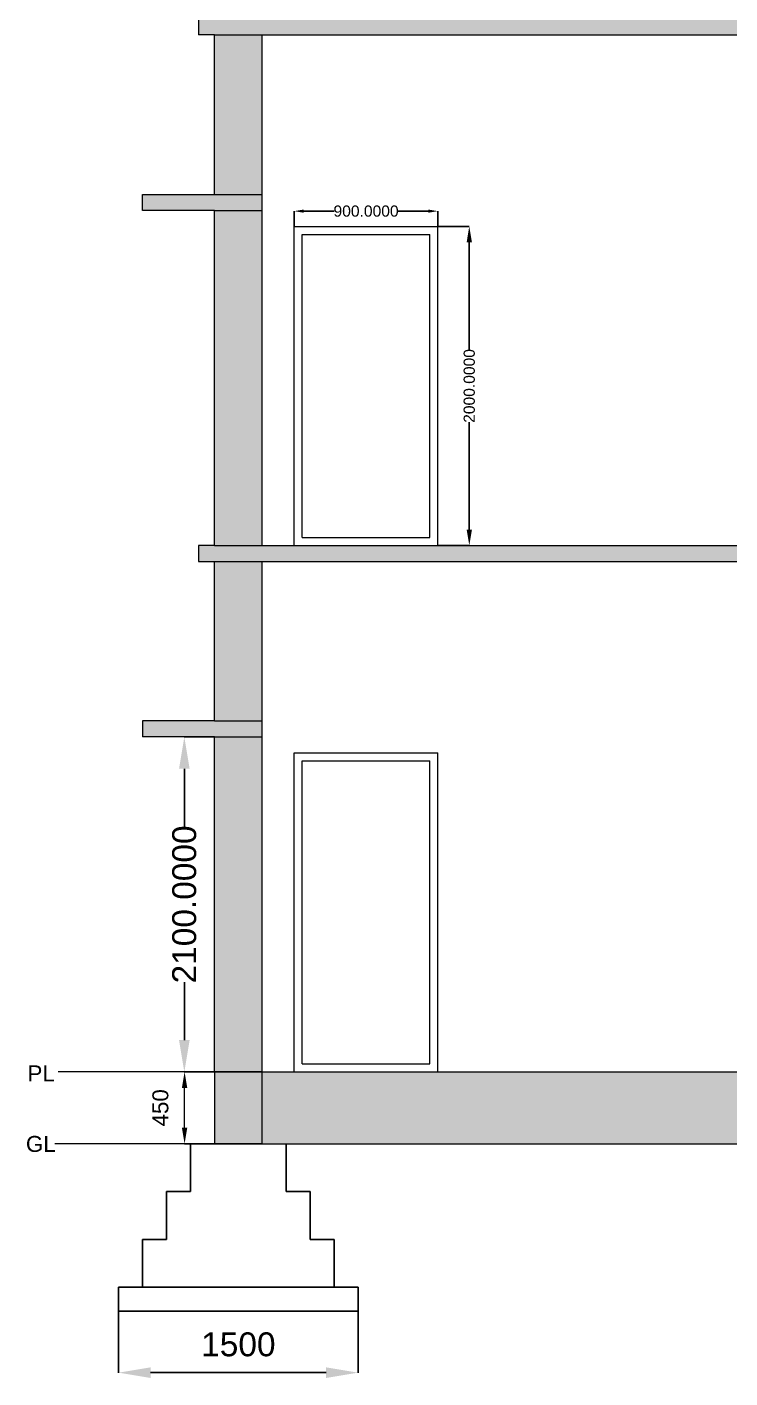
# Model space of a CAD drawing. Header units: millimetres. Extents: x 98839 to 175421, y 74144 to 114536.
# Drawn here: x 125208 to 129611, y 75915 to 84384 of the extents above; entities that cross this region are included whole.
import ezdxf

# ---------------------------------------------------------------- set-up
doc = ezdxf.new("R2010")
doc.units = ezdxf.units.MM
doc.styles.get("Standard").update_dxf_attribs({"font": 'Arial.ttf'})
doc.dimstyles.new('ISO-25', dxfattribs={"dimtxt": 2.5, "dimasz": 2.5, "dimexe": 1.25, "dimexo": 0.625, "dimtad": 1, "dimtxsty": 'Standard', "dimcen": 2.5, "dimadec": 0, "dimazin": 0, "dimtfac": 1, "dimtmove": 0, "dimatfit": 3, "dimfxl": 1, "dimarcsym": 0})
doc.dimstyles.get("Standard").update_dxf_attribs({"dimtxt": 0.18, "dimasz": 0.18, "dimexe": 0.18, "dimexo": 0.0625, "dimgap": 0.09, "dimtad": 0, "dimtih": 1, "dimtoh": 1, "dimdec": 4, "dimzin": 0, "dimdsep": 46, "dimtxsty": 'Standard', "dimcen": 0.09, "dimadec": 0, "dimazin": 0, "dimtfac": 1, "dimtdec": 4, "dimtofl": 0, "dimtmove": 0, "dimatfit": 3, "dimfxl": 1, "dimtolj": 1, "dimtzin": 0, "dimarcsym": 0})

# ---------------------------------------------------------------- blocks, each defined once
blk = doc.blocks.new('*D93')
at = {"color": 0, "lineweight": -2, "transparency": 16777216}
for p, q in [((125781.4, 76333.1), (125781.4, 75947.3)), ((127281.4, 76333.1), (127281.4, 75947.3)), ((125981.4, 75948.6), (127081.4, 75948.6))]:
    blk.add_line(p, q, dxfattribs=at)
at = {"color": 0, "transparency": 16777216}
for points in [[(125981.4, 75981.9), (125981.4, 75915.2), (125781.4, 75948.6)], [(127081.4, 75981.9), (127081.4, 75915.2), (127281.4, 75948.6)]]:
    blk.add_solid(points, dxfattribs=at)
at = {"layer": 'Defpoints', "color": 0, "transparency": 16777216}
for p in [(125781.4, 76333.7), (127281.4, 76333.7), (127281.4, 75948.6)]:
    blk.add_point(p, dxfattribs=at)
at = {"color": 0, "transparency": 16777216, "insert": (126531.4, 76125.2), "char_height": 150, "attachment_point": 5}
blk.add_mtext('1500', dxfattribs=at)
blk = doc.blocks.new('*D79')
at = {"color": 0, "lineweight": -2, "transparency": 16777216}
for p, q in [((126680.7, 77833.7), (126193.4, 77833.7)), ((126680.7, 77383.7), (126193.4, 77383.7))]:
    blk.add_line(p, q, dxfattribs=at)
at = {"color": 0, "lineweight": 0, "transparency": 16777216}
blk.add_line((126194.6, 77483.7), (126194.6, 77733.7), dxfattribs=at)
at = {"color": 0, "transparency": 16777216}
for points in [[(126177.9, 77733.7), (126211.3, 77733.7), (126194.6, 77833.7)], [(126177.9, 77483.7), (126211.3, 77483.7), (126194.6, 77383.7)]]:
    blk.add_solid(points, dxfattribs=at)
at = {"layer": 'Defpoints', "color": 0, "transparency": 16777216}
for p in [(126194.6, 77833.7), (126681.4, 77833.7), (126681.4, 77383.7)]:
    blk.add_point(p, dxfattribs=at)
at = {"color": 0, "transparency": 16777216, "insert": (126043.5, 77608.7), "char_height": 100, "attachment_point": 5, "rotation": 90}
blk.add_mtext('450', dxfattribs=at)
blk = doc.blocks.new('*D85')
at = {"color": 0, "lineweight": -2, "transparency": 16777216}
for p, q in [((127781.4, 83133.7), (127978.2, 83133.7)), ((127978, 83033.7), (127978, 82361.2)), ((127978, 81233.7), (127978, 81906.3)), ((127781.4, 81133.7), (127978.2, 81133.7))]:
    blk.add_line(p, q, dxfattribs=at)
at = {"color": 0, "transparency": 16777216}
for points in [[(127961.4, 83033.7), (127994.7, 83033.7), (127978, 83133.7)], [(127961.4, 81233.7), (127994.7, 81233.7), (127978, 81133.7)]]:
    blk.add_solid(points, dxfattribs=at)
at = {"layer": 'Defpoints', "color": 0, "transparency": 16777216}
for p in [(127781.4, 83133.7), (127978, 83133.7), (127781.4, 81133.7)]:
    blk.add_point(p, dxfattribs=at)
at = {"color": 0, "transparency": 16777216, "insert": (127978, 82133.7), "char_height": 70, "attachment_point": 5, "rotation": 90}
blk.add_mtext('\\A1;2000.0000', dxfattribs=at)
blk = doc.blocks.new('*D86')
at = {"color": 0, "lineweight": -2, "transparency": 16777216}
for p, q in [((126881.4, 83133.8), (126881.4, 83229.8)), ((126941.4, 83229.6), (127131.7, 83229.6)), ((127721.4, 83229.6), (127531, 83229.6)), ((127781.4, 83133.8), (127781.4, 83229.8))]:
    blk.add_line(p, q, dxfattribs=at)
at = {"color": 0, "transparency": 16777216}
for points in [[(126941.4, 83239.6), (126941.4, 83219.6), (126881.4, 83229.6)], [(127721.4, 83239.6), (127721.4, 83219.6), (127781.4, 83229.6)]]:
    blk.add_solid(points, dxfattribs=at)
at = {"layer": 'Defpoints', "color": 0, "transparency": 16777216}
for p in [(126881.4, 83229.6), (126881.4, 83133.7), (127781.4, 83133.7)]:
    blk.add_point(p, dxfattribs=at)
at = {"color": 0, "transparency": 16777216, "insert": (127331.4, 83229.6), "char_height": 70, "attachment_point": 5}
blk.add_mtext('\\A1;900.0000', dxfattribs=at)
blk = doc.blocks.new('*D91')
at = {"color": 0, "lineweight": -2, "transparency": 16777216}
for p, q in [((126381.3, 79933.7), (126192.9, 79933.7)), ((126193.1, 79733.7), (126193.1, 79371)), ((126193.1, 78033.7), (126193.1, 78396.4)), ((126381.3, 77833.7), (126192.9, 77833.7))]:
    blk.add_line(p, q, dxfattribs=at)
at = {"color": 0, "transparency": 16777216}
for points in [[(126159.7, 79733.7), (126226.4, 79733.7), (126193.1, 79933.7)], [(126159.7, 78033.7), (126226.4, 78033.7), (126193.1, 77833.7)]]:
    blk.add_solid(points, dxfattribs=at)
at = {"layer": 'Defpoints', "color": 0, "transparency": 16777216}
for p in [(126193.1, 79933.7), (126381.4, 79933.7), (126381.4, 77833.7)]:
    blk.add_point(p, dxfattribs=at)
at = {"color": 0, "transparency": 16777216, "insert": (126193.1, 78883.7), "char_height": 150, "attachment_point": 5, "rotation": 90}
blk.add_mtext('\\A1;2100.0000', dxfattribs=at)

msp = doc.modelspace()

# ---------------------------------------------------------------- hatches: boundary and pattern name
at = {"lineweight": 0}
h = msp.add_hatch(dxfattribs=at)
h.set_pattern_fill('AR-CONC', color=256)
h.set_pattern_definition([(50, (-30831.35, 95365.45), (182.18467, -15.93909), [19.05, -209.55]), (355, (-30831.35, 95365.45), (-35.24342, 191.05685), [15.24, -167.64058]), (100.45144, (-30816.16, 95364.12), (146.94125, 175.11775), [16.19, -178.09024]), (46.1842, (-30831.35, 95416.25), (271.07904, -42.04233), [28.575, -314.325]), (96.63556, (-30808.76, 95412.75), (237.40413, 247.42612), [24.28502, -267.1356]), (351.18415, (-30831.35, 95416.25), (237.40413, 247.42612), [22.85997, -251.45973]), (21, (-30805.95, 95403.55), (151.61439, -102.2652), [19.05, -209.55]), (326, (-30805.95, 95403.55), (61.80203, 184.18797), [15.24, -167.64]), (71.45144, (-30793.31, 95395.03), (213.41642, 81.92277), [16.19, -178.08994]), (37.5, (-30831.347, 95365.45), (3.088603, 84.55504), [0, -165.608, 0, -170.18, 0, -168.275]), (7.5, (-30831.35, 95365.45), (66.819663, 100.180575), [0, -97.028, 0, -161.798, 0, -64.135]), (327.5, (-30887.99, 95365.45), (135.590595, -5.728744), [0, -63.5, 0, -198.12, 0, -262.89]), (317.5, (-30913.39, 95365.45), (148.12918, 25.42649), [0, -82.55, 0, -131.572, 0, -186.69])])
h.paths.add_polyline_path([(133431.36593, 81133.7182), (132381.36593, 81133.7182), (132331.36593, 81133.7182), (131381.36593, 81133.7182), (126381.36593, 81133.7182), (126281.36593, 81133.7182), (126281.36593, 81033.7182), (126381.36593, 81033.7182), (131381.36593, 81033.7182), (132381.36593, 81033.7182), (133431.36593, 81033.7182)])
h.paths.add_polyline_path([(132381.36593, 84433.7182), (131141.36593, 84433.7182), (126381.36593, 84433.7182), (126281.36593, 84433.7182), (126281.36593, 84333.7182), (126381.36593, 84333.7182), (131141.36593, 84333.7182), (132381.36593, 84333.7182)])
h.paths.add_polyline_path([(132381.36593, 87733.7182), (126381.36593, 87733.7182), (126281.36593, 87733.7182), (126281.36593, 87633.7182), (126381.36593, 87633.7182), (132381.36593, 87633.7182)])
h.paths.add_polyline_path([(132081.36593, 91033.7182), (126381.36593, 91033.7182), (126381.36593, 90933.7182), (132081.36593, 90933.7182)])
h.paths.add_polyline_path([(132381.36593, 91033.7182), (132181.36593, 91033.7182), (132181.36593, 90933.7182), (132381.36593, 90933.7182)])
h.paths.add_polyline_path([(132181.36593, 91033.7182), (132081.36593, 91033.7182), (132081.36593, 90933.7182), (132181.36593, 90933.7182)])
h.paths.add_polyline_path([(133431.36593, 91033.7182), (132381.36593, 91033.7182), (132381.36593, 90933.7182), (133431.36593, 90933.7182)])
h.paths.add_polyline_path([(134781.36593, 91033.7182), (134681.36593, 91033.7182), (134381.36593, 91033.7182), (134381.36593, 90933.7182), (134681.36593, 90933.7182), (134781.36593, 90933.7182)])
h.paths.add_polyline_path([(134681.36593, 89933.7182), (134381.36593, 89933.7182), (134381.36593, 89833.7182), (134681.36593, 89833.7182)])
h.paths.add_polyline_path([(135131.36593, 89933.7182), (134681.36593, 89933.7182), (134681.36593, 89833.7182), (135131.36593, 89833.7182)])
h.paths.add_polyline_path([(134681.36593, 86633.7182), (134381.36593, 86633.7182), (134381.36593, 86533.7182), (134681.36593, 86533.7182)])
h.paths.add_polyline_path([(135131.36593, 86633.7182), (134681.36593, 86633.7182), (134681.36593, 86533.7182), (135131.36593, 86533.7182)])
h.paths.add_polyline_path([(126681.36593, 86633.7182), (126381.36593, 86633.7182), (125931.36593, 86633.7182), (125931.36593, 86533.7182), (126381.36593, 86533.7182), (126681.36593, 86533.7182)])
h.paths.add_polyline_path([(126681.36593, 89933.7182), (126381.36593, 89933.7182), (125931.36593, 89933.7182), (125931.36593, 89833.7182), (126381.36593, 89833.7182), (126681.36593, 89833.7182)])
h.paths.add_polyline_path([(126681.36593, 89833.7182), (126381.36593, 89833.7182), (126381.36593, 87733.7182), (126681.36593, 87733.7182)])
h.paths.add_polyline_path([(126681.36593, 90933.7182), (126381.36593, 90933.7182), (126381.36593, 89933.7182), (126681.36593, 89933.7182)])
h.paths.add_polyline_path([(126681.36593, 87633.7182), (126381.36593, 87633.7182), (126381.36593, 86633.7182), (126681.36593, 86633.7182)])
h.paths.add_polyline_path([(126681.36593, 84333.7182), (126381.36593, 84333.7182), (126381.36593, 83333.7182), (126681.36593, 83333.7182)])
h.paths.add_polyline_path([(126681.36593, 83333.7182), (126381.36593, 83333.7182), (125931.36593, 83333.7182), (125931.36593, 83233.7182), (126381.36593, 83233.7182), (126681.36593, 83233.7182)])
h.paths.add_polyline_path([(132381.36593, 87633.7182), (132181.36593, 87633.7182), (132181.36593, 84433.7182), (132381.36593, 84433.7182), (132381.36593, 84583.7182), (132381.36593, 85933.7182), (132381.36593, 86083.7182)])
h.paths.add_polyline_path([(132381.36593, 90933.7182), (132181.36593, 90933.7182), (132181.36593, 87733.7182), (132381.36593, 87733.7182), (132381.36593, 87883.7182), (132381.36593, 89233.7182), (132381.36593, 89383.7182)])
h.paths.add_polyline_path([(131141.36593, 84333.7182), (130941.36593, 84333.7182), (130941.36593, 81133.7182), (131141.36593, 81133.7182)])
h.paths.add_polyline_path([(126681.36593, 83133.7182), (126681.36593, 83233.7182), (126381.36593, 83233.7182), (126381.36593, 82033.7182), (126381.36593, 81133.7182), (126681.36593, 81133.7182)])
h.paths.add_polyline_path([(126681.36593, 86533.7182), (126381.36593, 86533.7182), (126381.36593, 84433.7182), (126681.36593, 84433.7182)])
h.paths.add_polyline_path([(126681.36593, 79833.7182), (126681.36593, 79933.7182), (126381.36593, 79933.7182), (126381.36593, 78733.7182), (126381.36593, 77833.7182), (126381.36593, 77383.7182), (126681.36593, 77383.7182), (126681.36593, 77833.7182)])
h.paths.add_polyline_path([(126681.36593, 81033.7182), (126381.36593, 81033.7182), (126381.36593, 80033.7182), (126681.36593, 80033.7182)])
h.paths.add_polyline_path([(126681.36593, 80033.7182), (126381.36593, 80033.7182), (125931.36593, 80033.7182), (125931.36593, 79933.7182), (126381.36593, 79933.7182), (126681.36593, 79933.7182)])
h.paths.add_polyline_path([(131381.36593, 81033.7182), (131181.36593, 81033.7182), (131181.36593, 77833.7182), (131381.36593, 77833.7182)])
h.paths.add_polyline_path([(134681.36593, 79933.7182), (134381.36593, 79933.7182), (134381.36593, 77833.7182), (134681.36593, 77833.7182)])
h.paths.add_polyline_path([(134681.36593, 81033.7182), (134381.36593, 81033.7182), (134381.36593, 80983.7182), (134381.36593, 80033.7182), (134681.36593, 80033.7182)])
h.paths.add_polyline_path([(134681.36593, 77833.7182), (134381.36593, 77833.7182), (134381.36593, 77383.7182), (134681.36593, 77383.7182)])
h.paths.add_polyline_path([(134681.36593, 83233.7182), (134381.36593, 83233.7182), (134381.36593, 81133.7182), (134681.36593, 81133.7182), (134681.36593, 82033.7182)])
h.paths.add_polyline_path([(134681.36593, 84333.7182), (134381.36593, 84333.7182), (134381.36593, 83333.7182), (134681.36593, 83333.7182)])
h.paths.add_polyline_path([(135131.36593, 83333.7182), (134681.36593, 83333.7182), (134381.36593, 83333.7182), (134381.36593, 83233.7182), (134681.36593, 83233.7182), (135131.36593, 83233.7182)])
h.paths.add_polyline_path([(134781.36593, 84433.7182), (134681.36593, 84433.7182), (134381.36593, 84433.7182), (134381.36593, 84333.7182), (134681.36593, 84333.7182), (134781.36593, 84333.7182)])
h.paths.add_polyline_path([(133431.36593, 84433.7182), (132381.36593, 84433.7182), (132381.36593, 84333.7182), (133431.36593, 84333.7182)])
h.paths.add_polyline_path([(134681.36593, 86533.7182), (134381.36593, 86533.7182), (134381.36593, 84433.7182), (134681.36593, 84433.7182)])
h.paths.add_polyline_path([(134681.36593, 87633.7182), (134381.36593, 87633.7182), (134381.36593, 86633.7182), (134681.36593, 86633.7182)])
h.paths.add_polyline_path([(133431.36593, 87733.7182), (132381.36593, 87733.7182), (132381.36593, 87633.7182), (133431.36593, 87633.7182)])
h.paths.add_polyline_path([(134781.36593, 87733.7182), (134681.36593, 87733.7182), (134381.36593, 87733.7182), (134381.36593, 87633.7182), (134681.36593, 87633.7182), (134781.36593, 87633.7182)])
h.paths.add_polyline_path([(134681.36593, 89833.7182), (134381.36593, 89833.7182), (134381.36593, 87733.7182), (134681.36593, 87733.7182)])
h.paths.add_polyline_path([(134681.36593, 90933.7182), (134381.36593, 90933.7182), (134381.36593, 90883.7182), (134381.36593, 89933.7182), (134681.36593, 89933.7182)])
h.paths.add_polyline_path([(134681.36593, 93433.7182), (134381.36593, 93433.7182), (134381.36593, 91033.7182), (134681.36593, 91033.7182)])
h.paths.add_polyline_path([(132381.36593, 93433.7182), (132081.36593, 93433.7182), (132081.36593, 91033.7182), (132181.36593, 91033.7182), (132381.36593, 91033.7182)])
h.paths.add_polyline_path([(130332.82195, 92894.25895), (130232.82195, 92894.25895), (130232.82195, 91483.7182), (130332.82195, 91483.7182)])
h.paths.add_polyline_path([(131981.36593, 93433.7182), (132081.36593, 93433.7182), (132381.36593, 93433.7182), (134381.36593, 93433.7182), (134681.36593, 93433.7182), (134781.36593, 93433.7182), (134781.36593, 93533.7182), (134681.36593, 93533.7182), (134381.36593, 93533.7182), (132381.36593, 93533.7182), (132081.36593, 93533.7182), (131965.42026, 93533.7182), (130316.49379, 92994.13378), (130132.82195, 92994.25895), (130132.82195, 92894.25895), (130232.82195, 92894.25895), (130332.82195, 92894.25895)])
h = msp.add_hatch(dxfattribs=at)
h.set_pattern_fill('AR-SAND', color=256)
h.set_pattern_definition([(37.5, (-30831.347, 95365.45), (-1.600031, 48.941324), [0, -38.608, 0, -43.18, 0, -41.275]), (7.5, (-30831.347, 95365.45), (44.952328, 71.68251), [0, -20.828, 0, -34.798, 0, -13.335]), (327.5, (-30862.59, 95365.45), (79.099237, 0.143718), [0, -12.7, 0, -45.72, 0, -59.69]), (317.5, (-30862.59, 95365.45), (76.355645, 22.292932), [0, -6.35, 0, -29.972, 0, -34.29])])
h.paths.add_polyline_path([(131181.36593, 77833.7182), (126681.36593, 77833.7182), (126681.36593, 77383.7182), (131181.36593, 77383.7182)])
h.paths.add_polyline_path([(134381.36593, 77833.7182), (131381.36593, 77833.7182), (131381.36593, 77383.7182), (131581.36593, 77383.7182), (134381.36593, 77383.7182)])

# ---------------------------------------------------------------- linework, layer by layer
for p, q in [((126281.36593, 84433.7182), (126281.36593, 84333.7182)), ((126381.36593, 84333.7182), (126281.36593, 84333.7182)), ((126381.36593, 83333.7182), (126381.36593, 84333.7182)), ((126381.36593, 84333.7182), (131141.36593, 84333.7182)), ((126681.36593, 81133.7182), (126681.36593, 84333.7182)), ((125931.36593, 83233.7182), (125931.36593, 83333.7182)), ((125931.36593, 83333.7182), (126381.36593, 83333.7182)), ((126381.36593, 83333.7182), (126681.36593, 83333.7182)), ((126381.36593, 83233.7182), (125931.36593, 83233.7182)), ((126381.36593, 81133.7182), (126381.36593, 83233.7182)), ((126381.36593, 82033.7182), (126381.36593, 83233.7182)), ((126381.36593, 83233.7182), (126681.36593, 83233.7182)), ((126681.36593, 81133.7182), (126681.36593, 83133.7182)), ((126881.36593, 81133.7182), (126881.36593, 83133.7182)), ((126881.36593, 83133.7182), (127781.36593, 83133.7182)), ((126931.36593, 81183.7182), (126931.36593, 83083.7182)), ((126931.36593, 83083.7182), (127731.36593, 83083.7182)), ((127731.36593, 81183.7182), (127731.36593, 83083.7182)), ((127781.36593, 81133.7182), (127781.36593, 83133.7182)), ((126381.36593, 81133.7182), (126381.36593, 82033.7182)), ((126381.36593, 81133.7182), (126281.36593, 81133.7182)), ((126281.36593, 81133.7182), (126281.36593, 81033.7182)), ((126381.36593, 81133.7182), (131381.36593, 81133.7182)), ((126881.36593, 81133.7182), (127781.36593, 81133.7182)), ((126931.36593, 81183.7182), (127731.36593, 81183.7182)), ((126281.36593, 81033.7182), (126381.36593, 81033.7182)), ((126381.36593, 80033.7182), (126381.36593, 81033.7182)), ((126381.36593, 81033.7182), (131381.36593, 81033.7182)), ((126681.36593, 77833.7182), (126681.36593, 81033.7182)), ((126381.36593, 80033.7182), (125931.36593, 80033.7182)), ((125931.36593, 80033.7182), (125931.36593, 79933.7182)), ((126381.36593, 80033.7182), (126681.36593, 80033.7182)), ((126381.36593, 79933.7182), (125931.36593, 79933.7182)), ((126381.36593, 77833.7182), (126381.36593, 79933.7182)), ((126381.36593, 78733.7182), (126381.36593, 79933.7182)), ((126381.36593, 79933.7182), (126681.36593, 79933.7182)), ((126681.36593, 77833.7182), (126681.36593, 79833.7182)), ((126881.36593, 77833.7182), (126881.36593, 79833.7182)), ((126881.36593, 79833.7182), (127781.36593, 79833.7182)), ((126931.36593, 77883.7182), (126931.36593, 79783.7182)), ((126931.36593, 79783.7182), (127731.36593, 79783.7182)), ((127731.36593, 77883.7182), (127731.36593, 79783.7182)), ((127781.36593, 77833.7182), (127781.36593, 79833.7182)), ((126381.36593, 77833.7182), (125401.68495, 77833.7182)), ((126381.36593, 77833.7182), (126381.36593, 77383.7182)), ((126681.36593, 77833.7182), (134681.36593, 77833.7182)), ((126681.36593, 77383.7182), (126681.36593, 77833.7182)), ((126881.36593, 77833.7182), (127781.36593, 77833.7182)), ((126931.36593, 77883.7182), (127731.36593, 77883.7182)), ((126381.36593, 77383.7182), (125381.36593, 77383.7182)), ((126231.36593, 77383.7182), (126831.36593, 77383.7182)), ((126381.36593, 77383.7182), (134681.36593, 77383.7182)), ((126381.36593, 77383.7182), (126681.36593, 77383.7182)), ((126681.36593, 77383.7182), (131181.36593, 77383.7182))]:
    msp.add_line(p, q, dxfattribs=at)
for p, q in [((126231.36593, 77383.7182), (126231.36593, 77083.7182)), ((126831.36593, 77083.7182), (126831.36593, 77383.7182)), ((126231.36593, 77083.7182), (126081.36593, 77083.7182)), ((126081.36593, 77083.7182), (126081.36593, 76783.7182)), ((126831.36593, 77083.7182), (126981.36593, 77083.7182)), ((126981.36593, 77083.7182), (126981.36593, 76783.7182)), ((126081.36593, 76783.7182), (125931.36593, 76783.7182)), ((125931.36593, 76783.7182), (125931.36593, 76483.7182)), ((126981.36593, 76783.7182), (127131.36593, 76783.7182)), ((127131.36593, 76783.7182), (127131.36593, 76483.7182)), ((125931.36593, 76483.7182), (125781.36593, 76483.7182)), ((125781.36593, 76483.7182), (125781.36593, 76333.7182)), ((125931.36593, 76483.7182), (126981.36593, 76483.7182)), ((126381.36593, 76483.7182), (126681.36593, 76483.7182)), ((126981.36593, 76483.7182), (127131.36593, 76483.7182)), ((127281.36593, 76483.7182), (127131.36593, 76483.7182)), ((127281.36593, 76333.7182), (127281.36593, 76483.7182)), ((125781.36593, 76333.7182), (127131.36593, 76333.7182)), ((127131.36593, 76333.7182), (127281.36593, 76333.7182))]:
    msp.add_line(p, q)

# ---------------------------------------------------------------- texts
at = {"char_height": 100, "attachment_point": 1}
for s, insert in [('PL', (125210.53682, 77874.46475)), ('GL', (125200.67057, 77432.47998))]:
    msp.add_mtext_dynamic_manual_height_columns(s, width=2102.6069868, gutter_width=7783.76116, heights=[0], dxfattribs=dict(at, insert=insert))

# ---------------------------------------------------------------- dimensions: what is measured, and where the dimension line sits
for base, p1, p2, dimstyle, override, picture, middle in [((126881.36593, 83229.60277), (127781.36593, 83133.7182), (126881.36593, 83133.7182), 'Standard', {"dimtxt": 70, "dimasz": 60}, '*D86', (127331.36593, 83229.60277)), ((127281.36593, 75948.57619), (125781.36593, 76333.7182), (127281.36593, 76333.7182), 'ISO-25', {"dimtxt": 150, "dimasz": 200, "dimgap": 100}, '*D93', (126531.36593, 76125.16213))]:
    dim = msp.add_linear_dim(base=base, p1=p1, p2=p2, dimstyle=dimstyle, override=override)
    dim.commit()
    dim.dimension.update_dxf_attribs({"geometry": picture, "text_midpoint": middle})
for base, p1, p2, override, picture, middle in [((127978.03482, 83133.7182), (127781.36593, 81133.7182), (127781.36593, 83133.7182), {"dimtxt": 70, "dimasz": 100}, '*D85', (127978.03482, 82133.7182)), ((126193.058, 79933.7182), (126381.36593, 77833.7182), (126381.36593, 79933.7182), {"dimtxt": 150, "dimasz": 200}, '*D91', (126193.058, 78883.7182))]:
    dim = msp.add_linear_dim(base=base, p1=p1, p2=p2, angle=90, dimstyle='Standard', override=override)
    dim.commit()
    dim.dimension.update_dxf_attribs({"geometry": picture, "text_midpoint": middle, "text_rotation": 90})
dim = msp.add_linear_dim(base=(126194.60131, 77833.7182), p1=(126681.36593, 77383.7182), p2=(126681.36593, 77833.7182), angle=90, dimstyle='ISO-25', override={"dimtxt": 100, "dimasz": 100, "dimgap": 100, "dimlwd": 0})
dim.commit()
dim.dimension.update_dxf_attribs({"geometry": '*D79', "text_midpoint": (126194.60131, 77608.7182), "dimtype": 160})

doc.saveas('drawing.dxf')
